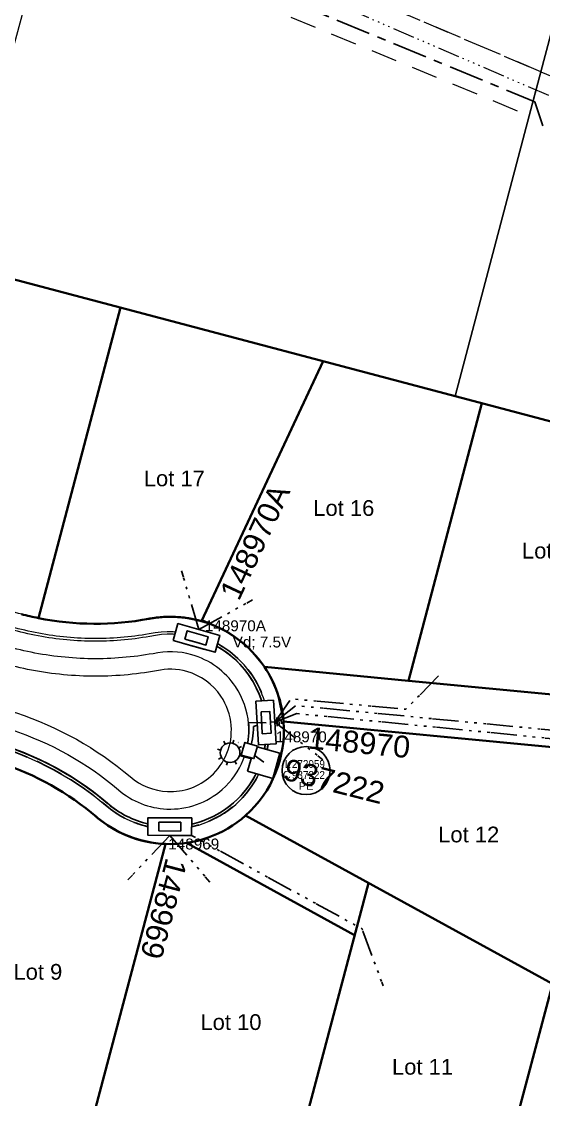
# Model space of a CAD drawing. Header units: metres. Extents: x 256054 to 262066, y 6173540 to 6179224.
# Drawn here: x 258876.6 to 258936.3, y 6175109.2 to 6175232.5 of the extents above; entities that cross this region are included whole.
import ezdxf
from ezdxf.enums import TextEntityAlignment as Align

# ---------------------------------------------------------------- set-up
doc = ezdxf.new("R2010")
doc.units = ezdxf.units.M
for name, pattern in [('Cable Exist UG', [7, 4, -1, 1, -1]), ('Dash', [5, 3, -2]), ('DASHED', [19.05, 12.7, -6.35]), ('IE Trench LV', [5.5, 4, -1.5]), ('PHANTOM', [6.15, 3, -0.75, 0.3, -0.75, 0.3, -0.75, 0.3]), ('PHANTOMX2', [5.6, 2.5, -0.5, 0.15, -0.5, 0.15, -0.5, 0.15, -0.5, 0.15, -0.5])]:
    doc.linetypes.add(name, pattern=pattern)
doc.layers.get('0').update_dxf_attribs({"color": 6})
doc.layers.add('_User Miscellaneous12', color=252, linetype='Continuous', lineweight=13, plot=False, transparency=0.5)
for name, color, linetype, lineweight in [('_User_LV_Exist', 5, 'Continuous', 25), ('Cadastre Developer_SP_NEW', 54, 'Continuous', 15), ('Cadastre Easements_SP_EXT', 96, 'DASHED', 15), ('Cadastre Land Parcels_SP_EXT', 96, 'Continuous', 15), ('Services_SP_EXT', 42, 'PHANTOMX2', 20)]:
    doc.layers.add(name, color=color, linetype=linetype, lineweight=lineweight)
for name, color, linetype in [('Equip_SP_SL_NEW', 2, 'Continuous'), ('Mains_LV_New_T84', 2, 'Cable x'), ('Mains_LV_New_T94', 2, 'Cable o'), ('Mains_SL_NEW_R6', 2, 'Continuous'), ('Notes', 7, 'Continuous'), ('Notes_LV_MISC', 161, 'Continuous'), ('Services_SP_NEW_UG', 2, 'IE Trench LV'), ('SupportsUG_SP_LV_NEW', 2, 'Continuous'), ('SupportsUG_SP_LV_SL_NEW', 2, 'Continuous'), ('Trench_SP_EXT', 7, 'Continuous'), ('Trench_SP_NEW', 2, 'Continuous')]:
    doc.layers.add(name, color=color, linetype=linetype)
doc.styles.add('ieISOCP', font='arial.ttf', dxfattribs={"height": 1.5})
doc.styles.add('SL_LABEL', font='arial.ttf', dxfattribs={"height": 2})
doc.styles.get("Standard").update_dxf_attribs({"font": 'arial.ttf'})
doc.linetypes.add('Cable 1', pattern='A,5,-0.3,["//",Standard,S=1.35,R=0,X=0,Y=-0.65],-1.2', length=6.5)
doc.linetypes.add('Cable New UG', pattern='A,6,-0.05,["X",Standard,S=1.8,R=0,X=0,Y=-0.94],-1.8', length=7.85)
doc.linetypes.add('Cable o', pattern='A,4,-0.01,["O",Standard,S=1.5,R=0,X=0,Y=-0.75],-1.6', length=5.61)
doc.linetypes.add('Cable x', pattern='A,5,-0.05,["X",Standard,S=1.5,R=0,X=0,Y=-0.75],-1.45', length=6.5)

# ---------------------------------------------------------------- blocks, each defined once
blk = doc.blocks.new('PILLAR_NEW')
at = {"width": 0.9}
blk.add_attdef('ASSET_NUM', text='', height=2, dxfattribs=at).set_placement((4, 2), align=Align.MIDDLE_LEFT)
for tag, p, flags in [('SUBURB', (-2, 0), 1), ('STREETNAME', (-1.8, 0), 9), ('PARENT', (-1.6, 0), 9), ('NOTES', (-1.4, 0), 9), ('LOCATION', (-1.2, 0), 9), ('LEGEND', (-1, 0), 9), ('USAGE', (-0.8, 0), 9), ('SUPPORT_TYPE', (-0.6, 0), 9), ('STATE', (-0.4, 0), 9), ('OWNED_BY', (-0.2, 0), 9)]:
    blk.add_attdef(tag, p, '', height=0.2, rotation=270, dxfattribs=dict(flags=flags))
blk.add_wipeout([(1, 2.5), (1, -2.5), (-1, -2.5), (-1, 2.5)])
blk.add_lwpolyline([(-1, 2.5), (-1, -1.25), (-1, 1.25), (-1, -2.5), (1, -2.5), (1, 2.5)], close=True)
blk = doc.blocks.new('*U447')
at = {"width": 0.9, "flags": 8}
blk.add_attdef('ASSET_NUM', text='', height=2, dxfattribs=at).set_placement((4, 2), align=Align.MIDDLE_LEFT)
at = {"flags": 1}
blk.add_attdef('Z', (-2.35, -1.81), '', height=0.2, rotation=270, dxfattribs=at)
at = {"ltscale": 10}
blk.add_wipeout([(1.53, 1.47), (1.47, -1.53), (-1.53, -1.47), (-1.47, 1.53)], dxfattribs=at)
blk.add_lwpolyline([(1.47, -1.53), (1.53, 1.47), (-1.47, 1.53), (-1.53, -1.47)], close=True)
at = {"flags": 9}
for tag, p in [('NOTES', (-2, -1.81)), ('SUBURB', (-1.8, -1.81)), ('STREETNAME', (-1.6, -1.81)), ('LOCATION', (-1.4, -1.81)), ('LEGEND', (-1.2, -1.81)), ('USAGE', (-1, -1.81)), ('STATE', (-0.8, -1.81)), ('OWNED_BY', (-0.6, -1.81)), ('COLUMN_TYPE', (-0.4, -1.81)), ('STREET_CODE', (-0.2, -1.81)), ('STRUCTURE_PLANT_NUMBER', (0.03, -1.81))]:
    blk.add_attdef(tag, text='', height=0.2, rotation=270, dxfattribs=at).set_placement(p, align=Align.MIDDLE_LEFT)
blk = doc.blocks.new('*U448')
for tag, height, rotation, flags, p in [('LANTNUMBER', 0.2, 270, 9, (-1.4, 2.6)), ('LOUTREACH', 0.2, 270, 9, (-1.4, 2.2)), ('LOUTREACHVOCAB', 0.2, 270, 9, (-1.4, 2)), ('LRATECODE', 0.2, 270, 9, (-1.4, 1.8)), ('LREMOVE', 0.2, 270, 9, (-1.4, 1.6)), ('LREPLACE', 0.2, 270, 9, (-1.4, 1.4)), ('LTYPE', 0.2, 270, 9, (-1.4, 1.2)), ('LTYPEVOCAB', 0.2, 270, 9, (-1.4, 1)), ('LEGEND', 0.2, 270, 9, (-1.4, 0.8)), ('SUBURB', 0.2, 270, 9, (-1.4, 0.6)), ('STREETNAME', 0.2, 270, 9, (-1.4, 0.4)), ('LOCATION', 0.2, 270, 9, (-1.4, 0.2)), ('LNEW', 0.2, 270, 9, (-6.4, 0)), ('LMASTVOCAB', 0.2, 270, 9, (-6.2, 0)), ('LMAST', 0.2, 270, 9, (-6, 0)), ('LLAMPVOCAB', 0.2, 270, 9, (-5.8, 0)), ('LLAMP', 0.2, 270, 9, (-5.6, 0)), ('LEXIST', 0.2, 270, 9, (-5.4, 0)), ('LCHARGE3PERCENT', 0.2, 270, 9, (-5.2, 0)), ('LCHARGE3', 0.2, 270, 9, (-5, 0)), ('LCHARGE2PERCENT', 0.2, 270, 9, (-4.8, 0)), ('LCHARGE2', 0.2, 270, 9, (-4.6, 0)), ('LCHARGE1PERCENT', 0.2, 270, 9, (-4.4, 0)), ('LCHARGE1', 0.2, 270, 9, (-4.2, 0)), ('LCATEGORY', 0.2, 270, 9, (-4, 0)), ('LBRACKETVOCAB', 0.2, 270, 9, (-3.8, 0)), ('LBRACKET', 0.2, 270, 9, (-3.6, 0)), ('LKINGHEIGHT', 0.2, 270, 9, (-3.4, 0)), ('CREPLACE', 0.2, 270, 9, (-3.2, 0)), ('CREMOVE', 0.2, 270, 9, (-3, 0)), ('CNUMBER', 0.2, 270, 9, (-2.8, 0)), ('CNEW', 0.2, 270, 9, (-2.6, 0)), ('CEXIST', 0.2, 270, 9, (-2.4, 0)), ('USAGE', 0.2, 270, 9, (-2.2, 0)), ('STATE', 0.2, 270, 9, (-2, 0)), ('OWNED_BY', 0.2, 270, 9, (-1.8, 0)), ('ORIENTATION', 0.2, 270, 9, (-1.6, 0)), ('OPERATING_VOLTAGE', 0.2, 270, 9, (-1.4, 0)), ('MAINTAINED_BY', 0.2, 270, 9, (-1.4, -0.66)), ('NOTES', 0.2, 270, 9, (-1.4, 0)), ('NO_PHASES', 0.2, 270, 9, (-1.2, 0)), ('LANTERN_TYPE', 0.2, 270, 9, (-1, 0)), ('LANTERN_PURPOSE', 0.2, 270, 9, (-0.8, 0)), ('CONTROL_TYPE', 0.2, 270, 9, (-0.6, 0)), ('CONSTRUCTED_VOLTAGE', 0.2, 270, 9, (-0.4, 0)), ('LNUMBER', 1, 164.1172, 8, (-4.88, -6.91))]:
    blk.add_attdef(tag, text='', height=height, rotation=rotation, dxfattribs=dict(flags=flags)).set_placement(p, align=Align.MIDDLE_LEFT)
for tag, p, height, flags in [('OPERATED_BY', (-1.4, -0.41), 0.2, 9), ('Z', (0, 0), 0.001, 1)]:
    blk.add_attdef(tag, p, '', height=height, rotation=270, dxfattribs=dict(flags=flags))
at = {"style": 'SL_LABEL'}
for tag, height, rotation, flags, p in [('STREET_CODE', 0.001, 270, 9, (0, 0)), ('ASSET_NUM', 1, 164.1172, 8, (-5.43, -8.83))]:
    blk.add_attdef(tag, text='', height=height, rotation=rotation, dxfattribs=dict(at, flags=flags)).set_placement(p, align=Align.MIDDLE_LEFT)
blk.add_wipeout([(-3.9, -8.23), (-3, -7.38), (-1.81, -7.07), (-0.96, -7.96), (-0.65, -9.15), (-1.54, -10), (-2.73, -10.31), (-3.58, -9.42)])
for p, q in [((-3, -7.38), (-2.82, -7.71)), ((-1.97, -7.61), (-1.86, -7.25)), ((-3.35, -8.38), (-3.72, -8.28)), ((-0.96, -7.96), (-1.29, -8.14)), ((-3.58, -9.42), (-3.26, -9.24)), ((-2.68, -10.13), (-2.58, -9.77)), ((-1.54, -10), (-1.73, -9.67)), ((1.57, -9.78), (-1.19, -9))]:
    blk.add_line(p, q)
blk.add_circle((-2.27, -8.69), 1.12)
blk = doc.blocks.new('*U469')
at = {"layer": '_User_LV_Exist'}
for p, q in [((2.5, 1), (2.5, -1)), ((3, 0.75), (3, -0.75)), ((3.5, 0.5), (3.5, -0.5)), ((4, 0.25), (4, -0.25))]:
    blk.add_line(p, q, dxfattribs=at)
at = {"width": 0.9}
blk.add_attdef('ASSET_NUM', text='', height=2, dxfattribs=at).set_placement((4, 2), align=Align.MIDDLE_LEFT)
for tag, p, flags in [('SUBURB', (-2, 0), 1), ('STREETNAME', (-1.8, 0), 9), ('PARENT', (-1.6, 0), 9), ('NOTES', (-1.4, 0), 9), ('LOCATION', (-1.2, 0), 9), ('LEGEND', (-1, 0), 9), ('USAGE', (-0.8, 0), 9), ('SUPPORT_TYPE', (-0.6, 0), 9), ('STATE', (-0.4, 0), 9), ('OWNED_BY', (-0.2, 0), 9)]:
    blk.add_attdef(tag, p, '', height=0.2, rotation=270, dxfattribs=dict(flags=flags))
blk.add_wipeout([(1, 2.5), (1, -2.5), (-1, -2.5), (-1, 2.5)])
blk.add_lwpolyline([(-1, 2.5), (-1, -1.25), (-1, 1.25), (-1, -2.5), (1, -2.5), (1, 2.5)], close=True)
at = {"layer": '_User_LV_Exist'}
blk.add_line((1, 0), (2.5, 0), dxfattribs=at)
blk = doc.blocks.new('*U455')
at = {"style": 'SL_LABEL'}
for tag, height, rotation, flags, p in [('ASSET_NUM', 1, 164.1172, 8, (-19.24, 9.83)), ('STREET_CODE', 0.001, 270, 9, (0, 0))]:
    blk.add_attdef(tag, text='', height=height, rotation=rotation, dxfattribs=dict(at, flags=flags)).set_placement(p, align=Align.MIDDLE_LEFT)
at = {"flags": 9}
for tag, p in [('LANTNUMBER', (-1.4, 2.6)), ('LOUTREACH', (-1.4, 2.2)), ('LOUTREACHVOCAB', (-1.4, 2)), ('LRATECODE', (-1.4, 1.8)), ('LREMOVE', (-1.4, 1.6)), ('LREPLACE', (-1.4, 1.4)), ('LTYPE', (-1.4, 1.2)), ('LTYPEVOCAB', (-1.4, 1)), ('LEGEND', (-1.4, 0.8)), ('SUBURB', (-1.4, 0.6)), ('STREETNAME', (-1.4, 0.4)), ('LOCATION', (-1.4, 0.2)), ('LNEW', (-6.4, 0)), ('LMASTVOCAB', (-6.2, 0)), ('LMAST', (-6, 0)), ('LLAMPVOCAB', (-5.8, 0)), ('LLAMP', (-5.6, 0)), ('LEXIST', (-5.4, 0)), ('LCHARGE3PERCENT', (-5.2, 0)), ('LCHARGE3', (-5, 0)), ('LCHARGE2PERCENT', (-4.8, 0)), ('LCHARGE2', (-4.6, 0)), ('LCHARGE1PERCENT', (-4.4, 0)), ('LCHARGE1', (-4.2, 0)), ('LCATEGORY', (-4, 0)), ('LBRACKETVOCAB', (-3.8, 0)), ('LBRACKET', (-3.6, 0)), ('LKINGHEIGHT', (-3.4, 0)), ('CREPLACE', (-3.2, 0)), ('CREMOVE', (-3, 0)), ('CNUMBER', (-2.8, 0)), ('CNEW', (-2.6, 0)), ('CEXIST', (-2.4, 0)), ('USAGE', (-2.2, 0)), ('STATE', (-2, 0)), ('OWNED_BY', (-1.8, 0)), ('ORIENTATION', (-1.6, 0)), ('OPERATING_VOLTAGE', (-1.4, 0)), ('MAINTAINED_BY', (-1.4, -0.66)), ('NOTES', (-1.4, 0)), ('NO_PHASES', (-1.2, 0)), ('LANTERN_TYPE', (-1, 0)), ('LANTERN_PURPOSE', (-0.8, 0)), ('CONTROL_TYPE', (-0.6, 0)), ('CONSTRUCTED_VOLTAGE', (-0.4, 0))]:
    blk.add_attdef(tag, text='', height=0.2, rotation=270, dxfattribs=at).set_placement(p, align=Align.MIDDLE_LEFT)
for tag, p, height, flags in [('OPERATED_BY', (-1.4, -0.41), 0.2, 9), ('Z', (0, 0), 0.001, 1)]:
    blk.add_attdef(tag, p, '', height=height, rotation=270, dxfattribs=dict(flags=flags))
blk.add_wipeout([(-17.7, 10.43), (-16.81, 11.28), (-15.62, 11.59), (-14.77, 10.7), (-14.45, 9.51), (-15.35, 8.66), (-16.54, 8.35), (-17.39, 9.24)])
for p, q in [((-17.16, 10.28), (-17.52, 10.38)), ((-16.81, 11.28), (-16.62, 10.95)), ((-15.77, 11.05), (-15.67, 11.41)), ((-14.77, 10.7), (-15.09, 10.52)), ((-17.39, 9.24), (-17.06, 9.42)), ((-16.49, 8.53), (-16.39, 8.89)), ((-15.35, 8.66), (-15.53, 8.99)), ((-12.23, 8.88), (-15, 9.66))]:
    blk.add_line(p, q)
blk.add_circle((-16.08, 9.97), 1.12)
at = {"flags": 8}
blk.add_attdef('LNUMBER', text='', height=1, rotation=164.1172, dxfattribs=at).set_placement((-18.69, 11.75), align=Align.MIDDLE_LEFT)
blk = doc.blocks.new('*U426')
at = {"ltscale": 0.1}
blk.add_circle((0, 0), 5.5, dxfattribs=at)
at = {"char_height": 1.8}
for s, insert, attachment_point in [('L', (-3.5, 1.5), 6), ('C', (-3.5, -1), 6), ('PE', (0, -2.6), 2)]:
    blk.add_mtext(s, dxfattribs=dict(at, insert=insert, attachment_point=attachment_point))
at = {"width": 0.9}
for tag, p in [('SNUMBER', (-3.25, 1.5)), ('CNUMBER', (-3.25, -1))]:
    blk.add_attdef(tag, text='', height=1.8, dxfattribs=at).set_placement(p, align=Align.MIDDLE_LEFT)
at = {"flags": 1}
blk.add_attdef('Z', (0, 0), '', height=0.2, dxfattribs=at)
blk = doc.blocks.new('*U458')
at = {"width": 0.9}
blk.add_attdef('ASSET_NUM', text='', height=2, dxfattribs=at).set_placement((4, 2), align=Align.MIDDLE_LEFT)
for tag, p, flags in [('SUBURB', (-2, 0), 1), ('STREETNAME', (-1.8, 0), 9), ('PARENT', (-1.6, 0), 9), ('NOTES', (-1.4, 0), 9), ('LOCATION', (-1.2, 0), 9), ('LEGEND', (-1, 0), 9), ('USAGE', (-0.8, 0), 9), ('SUPPORT_TYPE', (-0.6, 0), 9), ('STATE', (-0.4, 0), 9), ('OWNED_BY', (-0.2, 0), 9)]:
    blk.add_attdef(tag, p, '', height=0.2, rotation=270, dxfattribs=dict(flags=flags))
blk.add_wipeout([(-2.03, 1.77), (2.69, 0.12), (2.03, -1.77), (-2.69, -0.12)])
blk.add_lwpolyline([(-2.69, -0.12), (0.85, -1.36), (-1.51, -0.53), (2.03, -1.77), (2.69, 0.12), (-2.03, 1.77)], close=True)

msp = doc.modelspace()

# ---------------------------------------------------------------- linework, layer by layer
at = {"layer": '_User_LV_Exist', "color": 1, "linetype": 'Cable 1', "flags": 128}
msp.add_lwpolyline([(258904.55, 6175152.28, 0.313442), (258896.6, 6175162)], format="xyb", dxfattribs=at)
at = {"layer": '_User_LV_Exist', "color": 1, "linetype": 'Cable New UG', "ltscale": 0.7, "flags": 128}
for points in [[(258837.59, 6175159.53), (258871.81, 6175150.47, -0.11917), (258886.41, 6175143.09, 0.119991), (258891.04, 6175140.72, 0.057382), (258893.54, 6175140.42)], [(258893.54, 6175140.42, 0.439704), (258904.55, 6175152.32)]]:
    msp.add_lwpolyline(points, format="xyb", dxfattribs=at)
at = {"layer": '_User_LV_Exist', "color": 4, "linetype": 'Cable o', "flags": 128}
msp.add_lwpolyline([(258902.65, 6175149.12, 0.071852), (258903.13, 6175151.86), (258904.55, 6175152.32)], format="xyb", dxfattribs=at)
at = {"layer": 'Cadastre Developer_SP_NEW', "lineweight": 35}
for p, q in [((258772.11, 6175230.47), (258986, 6175173.8)), ((258878.51, 6175164.27), (258887.92, 6175199.79)), ((258897.15, 6175163.92), (258911.07, 6175193.65)), ((258920.84, 6175157.1), (258929.25, 6175188.84)), ((258904.37, 6175158.68), (258920.84, 6175157.1)), ((258944.31, 6175148.82), (258930.03, 6175094.9)), ((258902.2, 6175141.69), (258937.32, 6175122.43)), ((258907.5, 6175100.87), (258916.27, 6175133.97))]:
    msp.add_line(p, q, dxfattribs=at)
for centre, radius, start, end in [((258885.03, 6175196.62), 33, 255.1602, 258.598), ((258885.03, 6175196.62), 33, 258.598, 280.7163), ((258893.59, 6175151.42), 13, 74.1172, 102.1239), ((258893.59, 6175151.42), 13, 74.1172, 100.7163), ((258893.59, 6175151.42), 13, 33.945, 74.1172), ((258893.59, 6175151.42), 13, 33.945, 74.1172), ((258863.78, 6175116.39), 33, 49.6069, 71.7078)]:
    msp.add_arc(centre, radius, start, end, dxfattribs=at)
at = {"layer": 'Cadastre Easements_SP_EXT', "linetype": 'Dash'}
for points in [[(258786.36, 6175282.86), (258857.15, 6175259.86), (258881.19, 6175250.07), (258935.99, 6175226.76), (258993.83, 6175202.53), (259000.38, 6175227), (258942.5, 6175251.34), (258887.78, 6175274.34), (258866.61, 6175283.24), (258802.32, 6175304.14), (258790.25, 6175297.56), (258786.36, 6175282.86)], [(258935.99, 6175226.76), (258881.19, 6175250.07), (258857.15, 6175259.86), (258786.36, 6175282.86), (258784.8, 6175276.98), (258855.18, 6175254.37), (258879.68, 6175244.49), (258934.66, 6175221.73), (258935.99, 6175226.76)]]:
    msp.add_lwpolyline(points, close=True, dxfattribs=at)
at = {"layer": 'Cadastre Land Parcels_SP_EXT', "linetype": 'Continuous'}
for points in [[(258934.66, 6175221.73), (258935.99, 6175226.76), (258942.5, 6175251.34), (258887.78, 6175274.34), (258881.19, 6175250.07), (258879.68, 6175244.49), (258868.93, 6175204.82), (258926.17, 6175189.65), (258934.66, 6175221.73)], [(258993.83, 6175202.53), (259000.38, 6175227), (258942.5, 6175251.34), (258935.99, 6175226.76), (258934.66, 6175221.73), (258926.17, 6175189.65), (258986, 6175173.8), (258993.83, 6175202.53)]]:
    msp.add_lwpolyline(points, close=True, dxfattribs=at)
at = {"layer": 'Mains_LV_New_T84', "color": 2, "linetype": 'Cable New UG', "ltscale": 0.7, "flags": 128}
msp.add_lwpolyline([(258837.59, 6175159.53), (258871.71, 6175150.49, -0.019393), (258874.76, 6175149.62, -0.096241), (258886.41, 6175143.09, 0.119991), (258891.04, 6175140.72, 0.057382), (258893.54, 6175140.42)], format="xyb", dxfattribs=at)
at = {"layer": 'Mains_LV_New_T94', "color": 2, "linetype": 'Cable New UG', "ltscale": 0.7, "flags": 128}
msp.add_lwpolyline([(258904.55, 6175152.28, 0.313442), (258896.6, 6175162)], format="xyb", dxfattribs=at)
at = {"layer": 'Services_SP_EXT'}
msp.add_lwpolyline([(258783.17, 6175278.77), (258786.93, 6175279.53), (258790.87, 6175278.43), (258855.41, 6175258.01), (258883.13, 6175247.24), (258938.06, 6175223.56), (258941.9, 6175213.51)], dxfattribs=at)
at = {"layer": 'Services_SP_NEW_UG', "color": 2, "linetype": 'PHANTOM', "flags": 128}
for points in [[(258896.87, 6175162.96), (258894.88, 6175169.67)], [(258896.87, 6175162.96), (258903, 6175166.35)]]:
    msp.add_lwpolyline(points, dxfattribs=at)
at = {"layer": 'Trench_SP_EXT', "linetype": 'Cable Exist UG'}
for points in [[(258880.23, 6175246.1), (258880.33, 6175246.06), (258935.31, 6175223.3)], [(258935.31, 6175223.3), (258936.21, 6175220.59)]]:
    msp.add_lwpolyline(points, dxfattribs=at)

# ---------------------------------------------------------------- texts
at = {"layer": 'Cadastre Developer_SP_NEW', "color": 1}
for s, p in [('Lot 17', (258890.56, 6175179.35)), ('Lot 16', (258909.95, 6175175.96)), ('Lot 15', (258933.83, 6175171.08)), ('Lot 12', (258924.24, 6175138.62)), ('Lot 9', (258875.65, 6175122.91)), ('Lot 10', (258897.04, 6175117.16)), ('Lot 11', (258918.96, 6175112.05))]:
    msp.add_text(s, height=1.8, dxfattribs=at).set_placement(p)
at = {"layer": 'Notes_LV_MISC', "linetype": 'IE Trench LV', "insert": (258899.03, 6175162.16), "char_height": 1.25, "attachment_point": 1, "style": 'ieISOCP'}
msp.add_mtext_dynamic_manual_height_columns('\\pi1.7007;Vd; 7.5V', width=10.0785, gutter_width=7.5, heights=[0], dxfattribs=at)

# ---------------------------------------------------------------- next in the draw order: block references
at = {"layer": '_User_LV_Exist', "linetype": 'IE Trench LV', "xscale": 0.5, "yscale": 0.5, "zscale": 0.5}
msp.add_blockref('*U455', (258908.77, 6175144.68), dxfattribs=at)

# ---------------------------------------------------------------- next in the draw order: block references
at = {"layer": 'Equip_SP_SL_NEW', "linetype": 'IE Trench LV'}
msp.add_blockref('*U448', (258902.71, 6175157.56), dxfattribs=at)

# ---------------------------------------------------------------- next in the draw order: linework, layer by layer
at = {"layer": '_User Miscellaneous12', "color": 5, "flags": 128}
for points in [[(258743.12, 6175144.42), (258752.16, 6175178.53), (258761.34, 6175183.87), (258857.13, 6175158.49), (258872.7, 6175154.37, -0.019195), (258876.01, 6175153.42, -0.096183), (258888.99, 6175146.14, 0.170238), (258893.29, 6175144.43, 0.194137), (258898.23, 6175146.18, 0.236344), (258900.56, 6175151.99, 0.128283), (258899.39, 6175155.33, 0.177102), (258895.5, 6175158.15, 0.126051), (258892.03, 6175158.24, -0.04728), (258884.58, 6175157.62, -0.047139), (258877.28, 6175158.4, -0.016955), (258873.89, 6175159.23), (258762.62, 6175188.71), (258757.28, 6175197.89), (258766.32, 6175232)], [(258745.05, 6175143.9), (258753.88, 6175177.22), (258761.63, 6175181.73), (258856.62, 6175156.56), (258872.2, 6175152.43, -0.019291), (258875.39, 6175151.52, -0.096084), (258887.69, 6175144.62, 0.169802), (258893.21, 6175142.43, 0.194137), (258899.55, 6175144.68, 0.236344), (258902.56, 6175152.16, 0.128283), (258901.05, 6175156.44, 0.177102), (258896.05, 6175160.08, 0.124646), (258891.63, 6175160.2, -0.046995), (258884.6, 6175159.62, -0.047101), (258877.68, 6175160.36, -0.017), (258874.41, 6175161.15), (258763.94, 6175190.43), (258759.43, 6175198.18), (258768.25, 6175231.49)], [(258746.99, 6175143.39), (258755.6, 6175175.91), (258761.92, 6175179.58), (258856.1, 6175154.63), (258871.71, 6175150.49, -0.019393), (258874.76, 6175149.62, -0.095987), (258886.38, 6175143.11, 0.169482), (258893.12, 6175140.43, 0.194137), (258900.88, 6175143.18, 0.236344), (258904.55, 6175152.32, 0.128283), (258902.71, 6175157.56, 0.177102), (258896.6, 6175162, 0.123617), (258891.24, 6175162.17, -0.04672), (258884.62, 6175161.62, -0.047059), (258878.08, 6175162.31, -0.017046), (258874.94, 6175163.08), (258765.25, 6175192.15), (258761.57, 6175198.47), (258770.19, 6175230.98)]]:
    msp.add_lwpolyline(points, format="xyb", dxfattribs=at)
at = {"layer": '_User Miscellaneous12', "color": 3, "flags": 128}
msp.add_lwpolyline([(258747.28, 6175143.31), (258755.86, 6175175.71), (258761.96, 6175179.26), (258856.03, 6175154.34), (258871.63, 6175150.2, -0.019409), (258874.67, 6175149.33, -0.095972), (258886.19, 6175142.88, 0.169441), (258893.11, 6175140.13, 0.194137), (258901.08, 6175142.96, 0.236344), (258904.85, 6175152.35, 0.128283), (258902.96, 6175157.73, 0.177102), (258896.68, 6175162.29, 0.123485), (258891.18, 6175162.46, -0.046678), (258884.63, 6175161.92, -0.047052), (258878.14, 6175162.61, -0.017053), (258875.02, 6175163.37), (258765.45, 6175192.41), (258761.89, 6175198.51), (258770.48, 6175230.9)], format="xyb", dxfattribs=at)
at = {"layer": '_User Miscellaneous12', "flags": 128}
msp.add_lwpolyline([(258748.92, 6175142.88), (258757.32, 6175174.59), (258762.21, 6175177.43), (258855.59, 6175152.69), (258871.21, 6175148.55, -0.019502), (258874.14, 6175147.72, -0.095889), (258885.08, 6175141.59, 0.169232), (258893.04, 6175138.43, 0.194137), (258902.2, 6175141.69, 0.236344), (258906.54, 6175152.49, 0.128283), (258904.37, 6175158.68, 0.177102), (258897.15, 6175163.92, 0.122814), (258890.86, 6175164.13, -0.046446), (258884.64, 6175163.62, -0.047012), (258878.49, 6175164.27, -0.017095), (258875.47, 6175165.01), (258766.56, 6175193.87), (258763.72, 6175198.76), (258772.12, 6175230.47)], format="xyb", dxfattribs=at)
at = {"layer": 'Mains_LV_New_T84', "color": 2, "linetype": 'Cable New UG', "ltscale": 0.7, "flags": 128}
msp.add_lwpolyline([(258893.54, 6175140.42, 0.439704), (258904.55, 6175152.32)], format="xyb", dxfattribs=at)
at = {"layer": 'Trench_SP_NEW', "linetype": 'IE Trench LV', "ltscale": 0.8, "flags": 128}
msp.add_lwpolyline([(258755.86, 6175175.71), (258761.96, 6175179.26), (258837.49, 6175159.25), (258871.84, 6175150.15, -0.116741), (258886.21, 6175142.86, 0.121642), (258891.04, 6175140.41, 0.116136), (258896.04, 6175140.41, 0.313746), (258904.78, 6175149.83, 0.055852), (258904.85, 6175152.35, 0.128283), (258902.96, 6175157.73, 0.145326), (258897.87, 6175161.9)], format="xyb", dxfattribs=at)

# ---------------------------------------------------------------- next in the draw order: block references
at = {"layer": 'SupportsUG_SP_LV_NEW'}
ref = msp.add_blockref('*U458', (258896.6, 6175162), dxfattribs=dict(at, rotation=3.467476035971053))
ref.add_attrib('ASSET_NUM', '148970A', dxfattribs={"layer": '0', "height": 2.5, "rotation": 64.8974}).set_placement((258900.31, 6175166.66), align=Align.MIDDLE_LEFT)
ref = msp.add_blockref('PILLAR_NEW', (258904.55, 6175152.32), dxfattribs=dict(at, rotation=3.467476035971053))
ref.add_attrib('ASSET_NUM', '148970', dxfattribs={"layer": '0', "height": 2.5, "rotation": 354.5249}).set_placement((258909.43, 6175150.6), align=Align.MIDDLE_LEFT)
ref = msp.add_blockref('PILLAR_NEW', (258893.54, 6175140.42), dxfattribs=dict(at, rotation=269.7633386881611))
ref.add_attrib('ASSET_NUM', '148969', dxfattribs={"layer": '0', "height": 2.5, "rotation": 255.1618}).set_placement((258894.34, 6175136.65), align=Align.MIDDLE_LEFT)

# ---------------------------------------------------------------- next in the draw order: linework, layer by layer
at = {"layer": 'Cadastre Developer_SP_NEW', "lineweight": 35}
for p, q in [((258920.84, 6175157.1), (258945.87, 6175154.7)), ((258906.55, 6175152.44), (258944.31, 6175148.82)), ((258893.04, 6175138.43), (258884.69, 6175106.91)), ((258895.44, 6175138.55), (258914.69, 6175128))]:
    msp.add_line(p, q, dxfattribs=at)
for start, end in [(4.5142, 33.945), (4.5142, 33.945), (311.5146, 4.5142), (311.5146, 4.5142), (228.1992, 267.5684), (229.6069, 267.5684), (267.5684, 311.5146)]:
    msp.add_arc((258893.59, 6175151.42), 13, start, end, dxfattribs=at)
at = {"layer": 'Services_SP_NEW_UG', "color": 2, "linetype": 'PHANTOM', "flags": 128}
for points in [[(258905.55, 6175152.38), (258907.41, 6175155.03), (258920.55, 6175153.85), (258924.61, 6175157.99)], [(258905.55, 6175152.38), (258907.98, 6175154.26), (258944.53, 6175150.76), (258950.36, 6175154.97)], [(258905.55, 6175152.38), (258908.08, 6175153.35), (258944.46, 6175149.77), (258947.97, 6175143.72)], [(258905.55, 6175152.38), (258911.06, 6175148.07)], [(258893.54, 6175139.42), (258888.74, 6175134.32)], [(258893.54, 6175139.42), (258898.12, 6175134.07)], [(258893.54, 6175139.42), (258896.04, 6175139.41), (258915.53, 6175128.73), (258917.96, 6175122.19)]]:
    msp.add_lwpolyline(points, dxfattribs=at)

# ---------------------------------------------------------------- next in the draw order: block references
at = {"layer": '_User_LV_Exist'}
ref = msp.add_blockref('*U458', (258896.6, 6175162), dxfattribs=dict(at, xscale=0.5, yscale=0.5, zscale=0.5, rotation=3.467476035971053))
ref.add_attrib('ASSET_NUM', '148970A', dxfattribs={"layer": '0', "height": 1.25}).set_placement((258897.55, 6175163.39), align=Align.MIDDLE_LEFT)

# ---------------------------------------------------------------- next in the draw order: block references
ref = msp.add_blockref('PILLAR_NEW', (258893.54, 6175140.42), dxfattribs=dict(at, xscale=0.5, yscale=0.5, zscale=0.5, rotation=269.7633386881611))
ref.add_attrib('ASSET_NUM', '148969', dxfattribs={"layer": '0', "height": 1.25}).set_placement((258893.37, 6175138.43), align=Align.MIDDLE_LEFT)
at = {"layer": 'SupportsUG_SP_LV_SL_NEW'}
ref = msp.add_blockref('*U447', (258904.29, 6175147.78), dxfattribs=dict(at, rotation=255.1601523999617))
ref.add_attrib('ASSET_NUM', '937222', dxfattribs={"layer": '0', "height": 2.5, "rotation": 345.7888}).set_placement((258906.7, 6175147.04), align=Align.MIDDLE_LEFT)

# ---------------------------------------------------------------- next in the draw order: block references
at = {"layer": '_User_LV_Exist'}
ref = msp.add_blockref('*U469', (258904.55, 6175152.32), dxfattribs=dict(at, xscale=0.5, yscale=0.5, zscale=0.5, rotation=3.467476035971053))
ref.add_attrib('ASSET_NUM', '148970', dxfattribs={"layer": '0', "height": 1.25}).set_placement((258905.67, 6175150.69), align=Align.MIDDLE_LEFT)

# ---------------------------------------------------------------- next in the draw order: linework, layer by layer
at = {"layer": 'Mains_SL_NEW_R6', "color": 2, "linetype": 'Cable o', "flags": 128}
msp.add_lwpolyline([(258904.55, 6175152.28), (258902.56, 6175152.32, -0.082288), (258902.31, 6175149.22), (258904.28, 6175147.78)], format="xyb", dxfattribs=at)
at = {"layer": 'Notes', "flags": 128}
msp.add_lwpolyline([(258906.55, 6175152.44), (258905.86, 6175155.7), (258904.99, 6175157.66), (258904.37, 6175158.68), (258902.64, 6175160.75), (258901.22, 6175161.94), (258899.59, 6175162.95), (258897.21, 6175164.06)], dxfattribs=at)

# ---------------------------------------------------------------- next in the draw order: block references
at = {"layer": 'Notes_LV_MISC', "linetype": 'IE Trench LV'}
ref = msp.add_blockref('*U426', (258909.13, 6175146.83), dxfattribs=dict(at, xscale=0.5, yscale=0.5, zscale=0.5))
ref.add_attrib('SNUMBER', '272059', dxfattribs={"layer": '0', "height": 0.9, "width": 0.9}).set_placement((258907.51, 6175147.58), align=Align.MIDDLE_LEFT)
ref.add_attrib('CNUMBER', '937222', dxfattribs={"height": 0.9, "width": 0.9}).set_placement((258907.51, 6175146.33), align=Align.MIDDLE_LEFT)

# ---------------------------------------------------------------- next in the draw order: block references
at = {"layer": '_User_LV_Exist', "xscale": 0.5, "yscale": 0.5, "zscale": 0.5, "rotation": 255.1601523999617}
msp.add_blockref('*U447', (258902.65, 6175149.12), dxfattribs=at)

doc.saveas('drawing.dxf')
